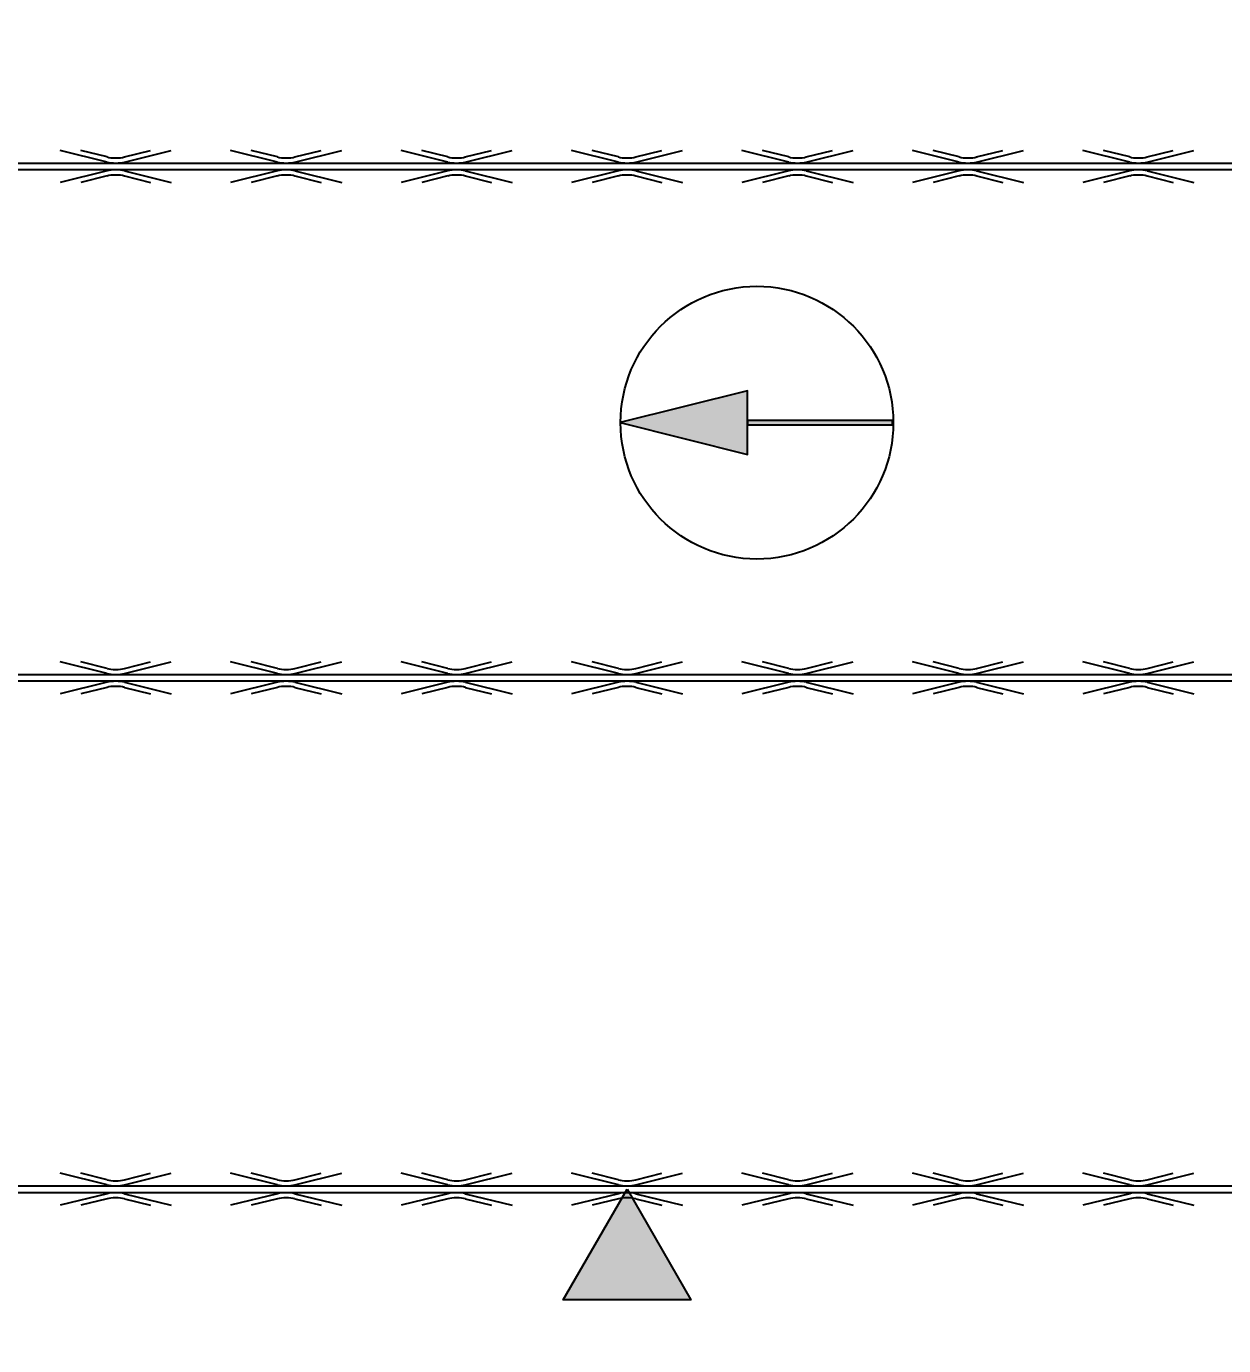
# Model space of a CAD drawing. Extents: x -524 to 129100, y -10500 to 1.
# Drawn here: x 3128 to 4533, y -3096 to -1548 of the extents above; entities that cross this region are included whole.
import ezdxf

# ---------------------------------------------------------------- set-up
doc = ezdxf.new("R2010")
doc.units = 0
doc.header["$LTSCALE"] = 250
doc.linetypes.add('BeePC_CENTER', pattern=[2, 1.25, -0.25, 0.25, -0.25])
doc.layers.get('0').update_dxf_attribs({"linetype": 'CONTINUOUS'})
doc.layers.get('Defpoints').update_dxf_attribs({"linetype": 'CONTINUOUS'})
doc.layers.add('BeePC-CCBZ', color=110, linetype='CONTINUOUS')
doc.layers.add('BeePC-GJ-Truss', color=185, linetype='CONTINUOUS')
doc.styles.add('BeePC_Dim', font='simfang.ttf', dxfattribs={"width": 0.7})
doc.dimstyles.new('BeePC_DIM_25_25', dxfattribs={"dimtxt": 75, "dimasz": 25, "dimexe": 25, "dimexo": 0, "dimgap": 25, "dimtad": 1, "dimdec": 0, "dimzin": 0, "dimdsep": 46, "dimtxsty": 'BeePC_Dim', "dimblk": 'ARCHTICK', "dimcen": 0, "dimdle": 25, "dimclrt": 7, "dimadec": 0, "dimazin": 0, "dimtfac": 1, "dimtdec": 0, "dimtix": 1, "dimtmove": 2, "dimatfit": 3, "dimfxl": 250, "dimfxlon": 1, "dimtfill": 1, "dimtolj": 1, "dimtzin": 0, "dimarcsym": 0})

# ---------------------------------------------------------------- blocks, each defined once
blk = doc.blocks.new('BeePC_HangPoint')
at = {"ltscale": 25}
h = blk.add_hatch(color=256, dxfattribs=at)
h.dxf.hatch_style = 1
h.paths.add_polyline_path([(0, 0), (-75, -129.9), (75, -129.9)])
blk.add_lwpolyline([(0, 0), (75, -129.9), (-75, -129.9)], close=True, dxfattribs=at)
blk = doc.blocks.new('板安装方向')
h = blk.add_hatch(color=256)
h.dxf.hatch_style = 1
h.paths.add_polyline_path([(-0.6, 158.1), (-38, 8.6), (36.8, 8.6)])
h = blk.add_hatch(color=256)
h.dxf.hatch_style = 1
h.paths.add_polyline_path([(1.8, -161.4), (1.8, 8.6), (-3, 8.6), (-3, -161.4)])
for points in [[(-0.6, 158.1), (-38, 8.6), (36.8, 8.6)], [(1.8, -161.4), (1.8, 8.6), (-3, 8.6), (-3, -161.4)]]:
    blk.add_lwpolyline(points, close=True)
blk.add_circle((-0.6, -2.4), 160)
blk = doc.blocks.new('_ArchTick')
at = {"color": 0, "linetype": 'ByBlock', "const_width": 0.5}
blk.add_lwpolyline([(-0.707, -0.707), (0.707, 0.707)], dxfattribs=at)
blk = doc.blocks.new('*D35')
at = {"layer": 'BeePC-CCBZ', "color": 0, "lineweight": -2, "transparency": 16777216}
for p, q in [((2832.6, -478.1), (2832.6, -253.1)), ((3832.6, -478.1), (3832.6, -253.1)), ((2807.6, -278.1), (3857.6, -278.1))]:
    blk.add_line(p, q, dxfattribs=at)
at = {"layer": 'Defpoints', "color": 0, "transparency": 16777216}
for p in [(3832.6, -278.1), (2832.6, -2912.1), (3832.6, -2912.1)]:
    blk.add_point(p, dxfattribs=at)
at = {"layer": 'BeePC-CCBZ', "color": 0, "lineweight": -2, "transparency": 16777216, "xscale": 25, "yscale": 25, "zscale": 25, "rotation": 180}
blk.add_blockref('_ArchTick', (2832.6, -278.1), dxfattribs=at)
at = {"layer": 'BeePC-CCBZ', "color": 0, "lineweight": -2, "transparency": 16777216, "xscale": 25, "yscale": 25, "zscale": 25}
blk.add_blockref('_ArchTick', (3832.6, -278.1), dxfattribs=at)
at = {"layer": 'BeePC-CCBZ', "color": 7, "linetype": 'BeePC_CENTER', "transparency": 16777216, "insert": (3332.6, -215.2), "char_height": 75, "attachment_point": 5, "style": 'BeePC_Dim', "bg_fill": 3, "box_fill_scale": 1.1, "bg_fill_color": 256, "bg_fill_true_color": 13158600, "bg_fill_transparency": 0}
blk.add_mtext('\\A1;1000', dxfattribs=at)
blk = doc.blocks.new('*D36')
at = {"layer": 'BeePC-CCBZ', "color": 0, "lineweight": -2, "transparency": 16777216}
for p, q in [((3832.6, -478.1), (3832.6, -253.1)), ((5032.6, -478.1), (5032.6, -253.1)), ((3807.6, -278.1), (5057.6, -278.1))]:
    blk.add_line(p, q, dxfattribs=at)
at = {"layer": 'Defpoints', "color": 0, "transparency": 16777216}
for p in [(5032.6, -278.1), (3832.6, -2912.1), (5032.6, -2912.1)]:
    blk.add_point(p, dxfattribs=at)
at = {"layer": 'BeePC-CCBZ', "color": 0, "lineweight": -2, "transparency": 16777216, "xscale": 25, "yscale": 25, "zscale": 25, "rotation": 180}
blk.add_blockref('_ArchTick', (3832.6, -278.1), dxfattribs=at)
at = {"layer": 'BeePC-CCBZ', "color": 0, "lineweight": -2, "transparency": 16777216, "xscale": 25, "yscale": 25, "zscale": 25}
blk.add_blockref('_ArchTick', (5032.6, -278.1), dxfattribs=at)
at = {"layer": 'BeePC-CCBZ', "color": 7, "linetype": 'BeePC_CENTER', "transparency": 16777216, "insert": (4432.6, -215.2), "char_height": 75, "attachment_point": 5, "style": 'BeePC_Dim', "bg_fill": 3, "box_fill_scale": 1.1, "bg_fill_color": 256, "bg_fill_true_color": 13158600, "bg_fill_transparency": 0}
blk.add_mtext('\\A1;1200', dxfattribs=at)
blk = doc.blocks.new('*D39')
at = {"layer": 'BeePC-CCBZ', "color": 0, "lineweight": -2, "transparency": 16777216}
for p, q in [((172.3, -3759.1), (172.3, -3984.1)), ((7792.8, -3759.1), (7792.8, -3984.1)), ((147.3, -3959.1), (7817.8, -3959.1))]:
    blk.add_line(p, q, dxfattribs=at)
at = {"layer": 'Defpoints', "color": 0, "transparency": 16777216}
for p in [(172.3, -2012.1), (7792.8, -2012.1), (7792.8, -3959.1)]:
    blk.add_point(p, dxfattribs=at)
at = {"layer": 'BeePC-CCBZ', "color": 0, "lineweight": -2, "transparency": 16777216, "xscale": 25, "yscale": 25, "zscale": 25, "rotation": 180}
blk.add_blockref('_ArchTick', (172.3, -3959.1), dxfattribs=at)
at = {"layer": 'BeePC-CCBZ', "color": 0, "lineweight": -2, "transparency": 16777216, "xscale": 25, "yscale": 25, "zscale": 25}
blk.add_blockref('_ArchTick', (7792.8, -3959.1), dxfattribs=at)
at = {"layer": 'BeePC-CCBZ', "color": 7, "linetype": 'BeePC_CENTER', "transparency": 16777216, "insert": (3982.6, -3896.2), "char_height": 75, "attachment_point": 5, "style": 'BeePC_Dim', "bg_fill": 3, "box_fill_scale": 1.1, "bg_fill_color": 256, "bg_fill_true_color": 13158600, "bg_fill_transparency": 0}
blk.add_mtext('\\A1;7621', dxfattribs=at)
blk = doc.blocks.new('*D41')
at = {"layer": 'BeePC-CCBZ', "color": 0, "lineweight": -2, "transparency": 16777216}
for p, q in [((-289.7, -1137.1), (-289.7, -3237.1)), ((-89.7, -1162.1), (-314.7, -1162.1)), ((-89.7, -3212.1), (-314.7, -3212.1))]:
    blk.add_line(p, q, dxfattribs=at)
at = {"layer": 'Defpoints', "color": 0, "transparency": 16777216}
for p in [(7.3, -1162.1), (-289.7, -3212.1), (3982.6, -3212.1)]:
    blk.add_point(p, dxfattribs=at)
at = {"layer": 'BeePC-CCBZ', "color": 0, "lineweight": -2, "transparency": 16777216, "xscale": 25, "yscale": 25, "zscale": 25}
for p, rotation in [((-289.7, -1162.1), 90), ((-289.7, -3212.1), 270)]:
    blk.add_blockref('_ArchTick', p, dxfattribs=dict(at, rotation=rotation))
at = {"layer": 'BeePC-CCBZ', "color": 7, "linetype": 'BeePC_CENTER', "transparency": 16777216, "insert": (-352.6, -2187.1), "char_height": 75, "attachment_point": 5, "rotation": 90, "style": 'BeePC_Dim', "bg_fill": 3, "box_fill_scale": 1.1, "bg_fill_color": 256, "bg_fill_true_color": 13158600, "bg_fill_transparency": 0}
blk.add_mtext('\\A1;2050', dxfattribs=at)
blk = doc.blocks.new('*D42')
at = {"layer": 'BeePC-CCBZ', "color": 0, "lineweight": -2, "transparency": 16777216}
for p, q in [((-411.7, -787.1), (-411.7, -3237.1)), ((-211.7, -812.1), (-436.7, -812.1)), ((-211.7, -3212.1), (-436.7, -3212.1))]:
    blk.add_line(p, q, dxfattribs=at)
at = {"layer": 'Defpoints', "color": 0, "transparency": 16777216}
for p in [(3982.6, -812.1), (-411.7, -3212.1), (3982.6, -3212.1)]:
    blk.add_point(p, dxfattribs=at)
at = {"layer": 'BeePC-CCBZ', "color": 0, "lineweight": -2, "transparency": 16777216, "xscale": 25, "yscale": 25, "zscale": 25}
for p, rotation in [((-411.7, -812.1), 90), ((-411.7, -3212.1), 270)]:
    blk.add_blockref('_ArchTick', p, dxfattribs=dict(at, rotation=rotation))
at = {"layer": 'BeePC-CCBZ', "color": 7, "linetype": 'BeePC_CENTER', "transparency": 16777216, "insert": (-474.6, -2012.1), "char_height": 75, "attachment_point": 5, "rotation": 90, "style": 'BeePC_Dim', "bg_fill": 3, "box_fill_scale": 1.1, "bg_fill_color": 256, "bg_fill_true_color": 13158600, "bg_fill_transparency": 0}
blk.add_mtext('\\A1;2400', dxfattribs=at)
blk = doc.blocks.new('*D44')
at = {"layer": 'BeePC-CCBZ', "color": 0, "lineweight": -2, "transparency": 16777216}
for p, q in [((8204.8, -1137.1), (8204.8, -3237.1)), ((8004.8, -1162.1), (8229.8, -1162.1)), ((8004.8, -3212.1), (8229.8, -3212.1))]:
    blk.add_line(p, q, dxfattribs=at)
at = {"layer": 'Defpoints', "color": 0, "transparency": 16777216}
for p in [(7982.3, -1162.1), (3982.6, -3212.1), (8204.8, -3212.1)]:
    blk.add_point(p, dxfattribs=at)
at = {"layer": 'BeePC-CCBZ', "color": 0, "lineweight": -2, "transparency": 16777216, "xscale": 25, "yscale": 25, "zscale": 25}
for p, rotation in [((8204.8, -1162.1), 90), ((8204.8, -3212.1), 270)]:
    blk.add_blockref('_ArchTick', p, dxfattribs=dict(at, rotation=rotation))
at = {"layer": 'BeePC-CCBZ', "color": 7, "linetype": 'BeePC_CENTER', "transparency": 16777216, "insert": (8141.9, -2187.1), "char_height": 75, "attachment_point": 5, "rotation": 90, "style": 'BeePC_Dim', "bg_fill": 3, "box_fill_scale": 1.1, "bg_fill_color": 256, "bg_fill_true_color": 13158600, "bg_fill_transparency": 0}
blk.add_mtext('\\A1;2050', dxfattribs=at)
blk = doc.blocks.new('*D46')
at = {"layer": 'BeePC-CCBZ', "color": 0, "lineweight": -2, "transparency": 16777216}
for p, q in [((8326.8, -1087.1), (8326.8, -2937.1)), ((8126.8, -1112.1), (8351.8, -1112.1)), ((8126.8, -2912.1), (8351.8, -2912.1))]:
    blk.add_line(p, q, dxfattribs=at)
at = {"layer": 'Defpoints', "color": 0, "transparency": 16777216}
for p in [(1632.6, -1112.1), (1632.6, -2912.1), (8326.8, -2912.1)]:
    blk.add_point(p, dxfattribs=at)
at = {"layer": 'BeePC-CCBZ', "color": 0, "lineweight": -2, "transparency": 16777216, "xscale": 25, "yscale": 25, "zscale": 25}
for p, rotation in [((8326.8, -1112.1), 90), ((8326.8, -2912.1), 270)]:
    blk.add_blockref('_ArchTick', p, dxfattribs=dict(at, rotation=rotation))
at = {"layer": 'BeePC-CCBZ', "color": 7, "linetype": 'BeePC_CENTER', "transparency": 16777216, "insert": (8263.9, -2012.1), "char_height": 75, "attachment_point": 5, "rotation": 90, "style": 'BeePC_Dim', "bg_fill": 3, "box_fill_scale": 1.1, "bg_fill_color": 256, "bg_fill_true_color": 13158600, "bg_fill_transparency": 0}
blk.add_mtext('\\A1;1800', dxfattribs=at)
blk = doc.blocks.new('*D47')
at = {"layer": 'BeePC-CCBZ', "color": 0, "lineweight": -2, "transparency": 16777216}
for p, q in [((8326.8, -2887.1), (8326.8, -3237.1)), ((8126.8, -2912.1), (8351.8, -2912.1)), ((8126.8, -3212.1), (8351.8, -3212.1))]:
    blk.add_line(p, q, dxfattribs=at)
at = {"layer": 'Defpoints', "color": 0, "transparency": 16777216}
for p in [(1632.6, -2912.1), (3982.6, -3212.1), (8326.8, -3212.1)]:
    blk.add_point(p, dxfattribs=at)
at = {"layer": 'BeePC-CCBZ', "color": 0, "lineweight": -2, "transparency": 16777216, "xscale": 25, "yscale": 25, "zscale": 25}
for p, rotation in [((8326.8, -2912.1), 90), ((8326.8, -3212.1), 270)]:
    blk.add_blockref('_ArchTick', p, dxfattribs=dict(at, rotation=rotation))
at = {"layer": 'BeePC-CCBZ', "color": 7, "linetype": 'BeePC_CENTER', "transparency": 16777216, "insert": (8263.9, -3062.1), "char_height": 75, "attachment_point": 5, "rotation": 90, "style": 'BeePC_Dim', "bg_fill": 3, "box_fill_scale": 1.1, "bg_fill_color": 256, "bg_fill_true_color": 13158600, "bg_fill_transparency": 0}
blk.add_mtext('\\A1;300', dxfattribs=at)

msp = doc.modelspace()

# ---------------------------------------------------------------- linework, layer by layer
at = {"layer": 'BeePC-GJ-Truss'}
for points in [[(232.6, -1708.1), (7732.6, -1708.1), (7732.6, -1716.1), (232.6, -1716.1), (232.6, -1708.1), (236, -1708), (239.2, -1707.6), (242.8, -1707), (297.8, -1693.4)], [(3222.4, -1707), (3167.4, -1693.4)], [(3222.4, -1701), (3191.7, -1693.4)], [(3242.8, -1707), (3297.8, -1693.4)], [(3242.8, -1701), (3273.5, -1693.4)], [(3422.4, -1707), (3367.4, -1693.4)], [(3422.4, -1701), (3391.7, -1693.4)], [(3442.8, -1707), (3497.8, -1693.4)], [(3442.8, -1701), (3473.5, -1693.4)], [(3622.4, -1707), (3567.4, -1693.4)], [(3622.4, -1701), (3591.7, -1693.4)], [(3642.8, -1707), (3697.8, -1693.4)], [(3642.8, -1701), (3673.5, -1693.4)], [(3822.4, -1707), (3767.4, -1693.4)], [(3822.4, -1701), (3791.7, -1693.4)], [(3842.8, -1707), (3897.8, -1693.4)], [(3842.8, -1701), (3873.5, -1693.4)], [(4022.4, -1707), (3967.4, -1693.4)], [(4022.4, -1701), (3991.7, -1693.4)], [(4042.8, -1707), (4097.8, -1693.4)], [(4042.8, -1701), (4073.5, -1693.4)], [(4222.4, -1707), (4167.4, -1693.4)], [(4222.4, -1701), (4191.7, -1693.4)], [(4242.8, -1707), (4297.8, -1693.4)], [(4242.8, -1701), (4273.5, -1693.4)], [(4422.4, -1707), (4367.4, -1693.4)], [(4422.4, -1701), (4391.7, -1693.4)], [(4442.8, -1707), (4497.8, -1693.4)], [(4442.8, -1701), (4473.5, -1693.4)], [(3222.4, -1717.3), (3167.4, -1730.9)], [(3242.8, -1717.3), (3297.8, -1730.9)], [(3422.4, -1717.3), (3367.4, -1730.9)], [(3442.8, -1717.3), (3497.8, -1730.9)], [(3622.4, -1717.3), (3567.4, -1730.9)], [(3642.8, -1717.3), (3697.8, -1730.9)], [(3822.4, -1717.3), (3767.4, -1730.9)], [(3842.8, -1717.3), (3897.8, -1730.9)], [(4022.4, -1717.3), (3967.4, -1730.9)], [(4042.8, -1717.3), (4097.8, -1730.9)], [(4222.4, -1717.3), (4167.4, -1730.9)], [(4242.8, -1717.3), (4297.8, -1730.9)], [(4422.4, -1717.3), (4367.4, -1730.9)], [(4442.8, -1717.3), (4497.8, -1730.9)], [(3222.4, -1723.3), (3191.7, -1730.9)], [(3242.8, -1723.3), (3273.5, -1730.9)], [(3422.4, -1723.3), (3391.7, -1730.9)], [(3442.8, -1723.3), (3473.5, -1730.9)], [(3622.4, -1723.3), (3591.7, -1730.9)], [(3642.8, -1723.3), (3673.5, -1730.9)], [(3822.4, -1723.3), (3791.7, -1730.9)], [(3842.8, -1723.3), (3873.5, -1730.9)], [(4022.4, -1723.3), (3991.7, -1730.9)], [(4042.8, -1723.3), (4073.5, -1730.9)], [(4222.4, -1723.3), (4191.7, -1730.9)], [(4242.8, -1723.3), (4273.5, -1730.9)], [(4422.4, -1723.3), (4391.7, -1730.9)], [(4442.8, -1723.3), (4473.5, -1730.9)], [(232.6, -2308.1), (7732.6, -2308.1), (7732.6, -2316.1), (232.6, -2316.1), (232.6, -2308.1), (236, -2308), (239.2, -2307.6), (242.8, -2307), (297.8, -2293.4)], [(3222.4, -2307), (3167.4, -2293.4)], [(3222.4, -2301), (3191.7, -2293.4)], [(3242.8, -2307), (3297.8, -2293.4)], [(3242.8, -2301), (3273.5, -2293.4)], [(3422.4, -2307), (3367.4, -2293.4)], [(3422.4, -2301), (3391.7, -2293.4)], [(3442.8, -2307), (3497.8, -2293.4)], [(3442.8, -2301), (3473.5, -2293.4)], [(3622.4, -2307), (3567.4, -2293.4)], [(3622.4, -2301), (3591.7, -2293.4)], [(3642.8, -2307), (3697.8, -2293.4)], [(3642.8, -2301), (3673.5, -2293.4)], [(3822.4, -2307), (3767.4, -2293.4)], [(3822.4, -2301), (3791.7, -2293.4)], [(3842.8, -2307), (3897.8, -2293.4)], [(3842.8, -2301), (3873.5, -2293.4)], [(4022.4, -2307), (3967.4, -2293.4)], [(4022.4, -2301), (3991.7, -2293.4)], [(4042.8, -2307), (4097.8, -2293.4)], [(4042.8, -2301), (4073.5, -2293.4)], [(4222.4, -2307), (4167.4, -2293.4)], [(4222.4, -2301), (4191.7, -2293.4)], [(4242.8, -2307), (4297.8, -2293.4)], [(4242.8, -2301), (4273.5, -2293.4)], [(4422.4, -2307), (4367.4, -2293.4)], [(4422.4, -2301), (4391.7, -2293.4)], [(4442.8, -2307), (4497.8, -2293.4)], [(4442.8, -2301), (4473.5, -2293.4)], [(3222.4, -2317.3), (3167.4, -2330.9)], [(3242.8, -2317.3), (3297.8, -2330.9)], [(3422.4, -2317.3), (3367.4, -2330.9)], [(3442.8, -2317.3), (3497.8, -2330.9)], [(3622.4, -2317.3), (3567.4, -2330.9)], [(3642.8, -2317.3), (3697.8, -2330.9)], [(3822.4, -2317.3), (3767.4, -2330.9)], [(3842.8, -2317.3), (3897.8, -2330.9)], [(4022.4, -2317.3), (3967.4, -2330.9)], [(4042.8, -2317.3), (4097.8, -2330.9)], [(4222.4, -2317.3), (4167.4, -2330.9)], [(4242.8, -2317.3), (4297.8, -2330.9)], [(4422.4, -2317.3), (4367.4, -2330.9)], [(4442.8, -2317.3), (4497.8, -2330.9)], [(3222.4, -2323.3), (3191.7, -2330.9)], [(3242.8, -2323.3), (3273.5, -2330.9)], [(3422.4, -2323.3), (3391.7, -2330.9)], [(3442.8, -2323.3), (3473.5, -2330.9)], [(3622.4, -2323.3), (3591.7, -2330.9)], [(3642.8, -2323.3), (3673.5, -2330.9)], [(3822.4, -2323.3), (3791.7, -2330.9)], [(3842.8, -2323.3), (3873.5, -2330.9)], [(4022.4, -2323.3), (3991.7, -2330.9)], [(4042.8, -2323.3), (4073.5, -2330.9)], [(4222.4, -2323.3), (4191.7, -2330.9)], [(4242.8, -2323.3), (4273.5, -2330.9)], [(4422.4, -2323.3), (4391.7, -2330.9)], [(4442.8, -2323.3), (4473.5, -2330.9)], [(232.6, -2908.1), (7732.6, -2908.1), (7732.6, -2916.1), (232.6, -2916.1), (232.6, -2908.1), (236, -2908), (239.2, -2907.6), (242.8, -2907), (297.8, -2893.4)], [(3222.4, -2907), (3167.4, -2893.4)], [(3222.4, -2901), (3191.7, -2893.4)], [(3242.8, -2907), (3297.8, -2893.4)], [(3242.8, -2901), (3273.5, -2893.4)], [(3422.4, -2907), (3367.4, -2893.4)], [(3422.4, -2901), (3391.7, -2893.4)], [(3442.8, -2907), (3497.8, -2893.4)], [(3442.8, -2901), (3473.5, -2893.4)], [(3622.4, -2907), (3567.4, -2893.4)], [(3622.4, -2901), (3591.7, -2893.4)], [(3642.8, -2907), (3697.8, -2893.4)], [(3642.8, -2901), (3673.5, -2893.4)], [(3822.4, -2907), (3767.4, -2893.4)], [(3822.4, -2901), (3791.7, -2893.4)], [(3842.8, -2907), (3897.8, -2893.4)], [(3842.8, -2901), (3873.5, -2893.4)], [(4022.4, -2907), (3967.4, -2893.4)], [(4022.4, -2901), (3991.7, -2893.4)], [(4042.8, -2907), (4097.8, -2893.4)], [(4042.8, -2901), (4073.5, -2893.4)], [(4222.4, -2907), (4167.4, -2893.4)], [(4222.4, -2901), (4191.7, -2893.4)], [(4242.8, -2907), (4297.8, -2893.4)], [(4242.8, -2901), (4273.5, -2893.4)], [(4422.4, -2907), (4367.4, -2893.4)], [(4422.4, -2901), (4391.7, -2893.4)], [(4442.8, -2907), (4497.8, -2893.4)], [(4442.8, -2901), (4473.5, -2893.4)], [(3222.4, -2917.3), (3167.4, -2930.9)], [(3222.4, -2923.3), (3191.7, -2930.9)], [(3242.8, -2917.3), (3297.8, -2930.9)], [(3242.8, -2923.3), (3273.5, -2930.9)], [(3422.4, -2917.3), (3367.4, -2930.9)], [(3422.4, -2923.3), (3391.7, -2930.9)], [(3442.8, -2917.3), (3497.8, -2930.9)], [(3442.8, -2923.3), (3473.5, -2930.9)], [(3622.4, -2917.3), (3567.4, -2930.9)], [(3622.4, -2923.3), (3591.7, -2930.9)], [(3642.8, -2917.3), (3697.8, -2930.9)], [(3642.8, -2923.3), (3673.5, -2930.9)], [(3822.4, -2917.3), (3767.4, -2930.9)], [(3822.4, -2923.3), (3791.7, -2930.9)], [(3842.8, -2917.3), (3897.8, -2930.9)], [(3842.8, -2923.3), (3873.5, -2930.9)], [(4022.4, -2917.3), (3967.4, -2930.9)], [(4022.4, -2923.3), (3991.7, -2930.9)], [(4042.8, -2917.3), (4097.8, -2930.9)], [(4042.8, -2923.3), (4073.5, -2930.9)], [(4222.4, -2917.3), (4167.4, -2930.9)], [(4222.4, -2923.3), (4191.7, -2930.9)], [(4242.8, -2917.3), (4297.8, -2930.9)], [(4242.8, -2923.3), (4273.5, -2930.9)], [(4422.4, -2917.3), (4367.4, -2930.9)], [(4422.4, -2923.3), (4391.7, -2930.9)], [(4442.8, -2917.3), (4497.8, -2930.9)], [(4442.8, -2923.3), (4473.5, -2930.9)]]:
    msp.add_lwpolyline(points, dxfattribs=at)
for centre, major_axis, start_param, end_param in [((3231.4, -1698.7), (12, 0), 3.861169, 4.813041), ((3233.8, -1698.7), (12, 0), 4.611737, 5.563609), ((3431.4, -1698.7), (12, 0), 3.861169, 4.813041), ((3433.8, -1698.7), (12, 0), 4.611737, 5.563609), ((3631.4, -1698.7), (12, 0), 3.861169, 4.813041), ((3633.8, -1698.7), (12, 0), 4.611737, 5.563609), ((3831.4, -1698.7), (12, 0), 3.861169, 4.813041), ((3833.8, -1698.7), (12, 0), 4.611737, 5.563609), ((4031.4, -1698.7), (12, 0), 3.861169, 4.813041), ((4033.8, -1698.7), (12, 0), 4.611737, 5.563609), ((4231.4, -1698.7), (12, 0), 3.861169, 4.813041), ((4233.8, -1698.7), (12, 0), 4.611737, 5.563609), ((4431.4, -1698.7), (12, 0), 3.861169, 4.813041), ((4433.8, -1698.7), (12, 0), 4.611737, 5.563609), ((3233.8, -1702.9), (18, 0), 4.026697, 4.647513), ((3233.8, -1721.3), (18, 0), 1.635672, 2.256488), ((3231.4, -1702.9), (18, 0), 4.777265, 5.398081), ((3231.4, -1721.3), (18, 0), 0.885104, 1.50592), ((3433.8, -1702.9), (18, 0), 4.026697, 4.647513), ((3433.8, -1721.3), (18, 0), 1.635672, 2.256488), ((3431.4, -1702.9), (18, 0), 4.777265, 5.398081), ((3431.4, -1721.3), (18, 0), 0.885104, 1.50592), ((3633.8, -1702.9), (18, 0), 4.026697, 4.647513), ((3633.8, -1721.3), (18, 0), 1.635672, 2.256488), ((3631.4, -1702.9), (18, 0), 4.777265, 5.398081), ((3631.4, -1721.3), (18, 0), 0.885104, 1.50592), ((3833.8, -1702.9), (18, 0), 4.026697, 4.647513), ((3833.8, -1721.3), (18, 0), 1.635672, 2.256488), ((3831.4, -1702.9), (18, 0), 4.777265, 5.398081), ((3831.4, -1721.3), (18, 0), 0.885104, 1.50592), ((4033.8, -1702.9), (18, 0), 4.026697, 4.647513), ((4033.8, -1721.3), (18, 0), 1.635672, 2.256488), ((4031.4, -1702.9), (18, 0), 4.777265, 5.398081), ((4031.4, -1721.3), (18, 0), 0.885104, 1.50592), ((4233.8, -1702.9), (18, 0), 4.026697, 4.647513), ((4233.8, -1721.3), (18, 0), 1.635672, 2.256488), ((4231.4, -1702.9), (18, 0), 4.777265, 5.398081), ((4231.4, -1721.3), (18, 0), 0.885104, 1.50592), ((4433.8, -1702.9), (18, 0), 4.026697, 4.647513), ((4433.8, -1721.3), (18, 0), 1.635672, 2.256488), ((4431.4, -1702.9), (18, 0), 4.777265, 5.398081), ((4431.4, -1721.3), (18, 0), 0.885104, 1.50592), ((3231.4, -1725.6), (12, 0), 1.470144, 2.422017), ((3233.8, -1725.6), (12, 0), 0.719576, 1.671449), ((3431.4, -1725.6), (12, 0), 1.470144, 2.422017), ((3433.8, -1725.6), (12, 0), 0.719576, 1.671449), ((3631.4, -1725.6), (12, 0), 1.470144, 2.422017), ((3633.8, -1725.6), (12, 0), 0.719576, 1.671449), ((3831.4, -1725.6), (12, 0), 1.470144, 2.422017), ((3833.8, -1725.6), (12, 0), 0.719576, 1.671449), ((4031.4, -1725.6), (12, 0), 1.470144, 2.422017), ((4033.8, -1725.6), (12, 0), 0.719576, 1.671449), ((4231.4, -1725.6), (12, 0), 1.470144, 2.422017), ((4233.8, -1725.6), (12, 0), 0.719576, 1.671449), ((4431.4, -1725.6), (12, 0), 1.470144, 2.422017), ((4433.8, -1725.6), (12, 0), 0.719576, 1.671449), ((3231.4, -2298.7), (12, 0), 3.861169, 4.813041), ((3233.8, -2298.7), (12, 0), 4.611737, 5.563609), ((3431.4, -2298.7), (12, 0), 3.861169, 4.813041), ((3433.8, -2298.7), (12, 0), 4.611737, 5.563609), ((3631.4, -2298.7), (12, 0), 3.861169, 4.813041), ((3633.8, -2298.7), (12, 0), 4.611737, 5.563609), ((3831.4, -2298.7), (12, 0), 3.861169, 4.813041), ((3833.8, -2298.7), (12, 0), 4.611737, 5.563609), ((4031.4, -2298.7), (12, 0), 3.861169, 4.813041), ((4033.8, -2298.7), (12, 0), 4.611737, 5.563609), ((4231.4, -2298.7), (12, 0), 3.861169, 4.813041), ((4233.8, -2298.7), (12, 0), 4.611737, 5.563609), ((4431.4, -2298.7), (12, 0), 3.861169, 4.813041), ((4433.8, -2298.7), (12, 0), 4.611737, 5.563609), ((3233.8, -2302.9), (18, 0), 4.026697, 4.647513), ((3233.8, -2321.3), (18, 0), 1.635672, 2.256488), ((3231.4, -2302.9), (18, 0), 4.777265, 5.398081), ((3231.4, -2321.3), (18, 0), 0.885104, 1.50592), ((3433.8, -2302.9), (18, 0), 4.026697, 4.647513), ((3433.8, -2321.3), (18, 0), 1.635672, 2.256488), ((3431.4, -2302.9), (18, 0), 4.777265, 5.398081), ((3431.4, -2321.3), (18, 0), 0.885104, 1.50592), ((3633.8, -2302.9), (18, 0), 4.026697, 4.647513), ((3633.8, -2321.3), (18, 0), 1.635672, 2.256488), ((3631.4, -2302.9), (18, 0), 4.777265, 5.398081), ((3631.4, -2321.3), (18, 0), 0.885104, 1.50592), ((3833.8, -2302.9), (18, 0), 4.026697, 4.647513), ((3833.8, -2321.3), (18, 0), 1.635672, 2.256488), ((3831.4, -2302.9), (18, 0), 4.777265, 5.398081), ((3831.4, -2321.3), (18, 0), 0.885104, 1.50592), ((4033.8, -2302.9), (18, 0), 4.026697, 4.647513), ((4033.8, -2321.3), (18, 0), 1.635672, 2.256488), ((4031.4, -2302.9), (18, 0), 4.777265, 5.398081), ((4031.4, -2321.3), (18, 0), 0.885104, 1.50592), ((4233.8, -2302.9), (18, 0), 4.026697, 4.647513), ((4233.8, -2321.3), (18, 0), 1.635672, 2.256488), ((4231.4, -2302.9), (18, 0), 4.777265, 5.398081), ((4231.4, -2321.3), (18, 0), 0.885104, 1.50592), ((4433.8, -2302.9), (18, 0), 4.026697, 4.647513), ((4433.8, -2321.3), (18, 0), 1.635672, 2.256488), ((4431.4, -2302.9), (18, 0), 4.777265, 5.398081), ((4431.4, -2321.3), (18, 0), 0.885104, 1.50592), ((3231.4, -2325.6), (12, 0), 1.470144, 2.422017), ((3233.8, -2325.6), (12, 0), 0.719576, 1.671449), ((3431.4, -2325.6), (12, 0), 1.470144, 2.422017), ((3433.8, -2325.6), (12, 0), 0.719576, 1.671449), ((3631.4, -2325.6), (12, 0), 1.470144, 2.422017), ((3633.8, -2325.6), (12, 0), 0.719576, 1.671449), ((3831.4, -2325.6), (12, 0), 1.470144, 2.422017), ((3833.8, -2325.6), (12, 0), 0.719576, 1.671449), ((4031.4, -2325.6), (12, 0), 1.470144, 2.422017), ((4033.8, -2325.6), (12, 0), 0.719576, 1.671449), ((4231.4, -2325.6), (12, 0), 1.470144, 2.422017), ((4233.8, -2325.6), (12, 0), 0.719576, 1.671449), ((4431.4, -2325.6), (12, 0), 1.470144, 2.422017), ((4433.8, -2325.6), (12, 0), 0.719576, 1.671449), ((3231.4, -2898.7), (12, 0), 3.861169, 4.813041), ((3233.8, -2902.9), (18, 0), 4.026697, 4.647513), ((3233.8, -2898.7), (12, 0), 4.611737, 5.563609), ((3231.4, -2902.9), (18, 0), 4.777265, 5.398081), ((3431.4, -2898.7), (12, 0), 3.861169, 4.813041), ((3433.8, -2902.9), (18, 0), 4.026697, 4.647513), ((3433.8, -2898.7), (12, 0), 4.611737, 5.563609), ((3431.4, -2902.9), (18, 0), 4.777265, 5.398081), ((3631.4, -2898.7), (12, 0), 3.861169, 4.813041), ((3633.8, -2902.9), (18, 0), 4.026697, 4.647513), ((3633.8, -2898.7), (12, 0), 4.611737, 5.563609), ((3631.4, -2902.9), (18, 0), 4.777265, 5.398081), ((3831.4, -2898.7), (12, 0), 3.861169, 4.813041), ((3833.8, -2902.9), (18, 0), 4.026697, 4.647513), ((3833.8, -2898.7), (12, 0), 4.611737, 5.563609), ((3831.4, -2902.9), (18, 0), 4.777265, 5.398081), ((4031.4, -2898.7), (12, 0), 3.861169, 4.813041), ((4033.8, -2902.9), (18, 0), 4.026697, 4.647513), ((4033.8, -2898.7), (12, 0), 4.611737, 5.563609), ((4031.4, -2902.9), (18, 0), 4.777265, 5.398081), ((4231.4, -2898.7), (12, 0), 3.861169, 4.813041), ((4233.8, -2902.9), (18, 0), 4.026697, 4.647513), ((4233.8, -2898.7), (12, 0), 4.611737, 5.563609), ((4231.4, -2902.9), (18, 0), 4.777265, 5.398081), ((4431.4, -2898.7), (12, 0), 3.861169, 4.813041), ((4433.8, -2902.9), (18, 0), 4.026697, 4.647513), ((4433.8, -2898.7), (12, 0), 4.611737, 5.563609), ((4431.4, -2902.9), (18, 0), 4.777265, 5.398081), ((3233.8, -2921.3), (18, 0), 1.635672, 2.256488), ((3231.4, -2925.6), (12, 0), 1.470144, 2.422017), ((3231.4, -2921.3), (18, 0), 0.885104, 1.50592), ((3233.8, -2925.6), (12, 0), 0.719576, 1.671449), ((3433.8, -2921.3), (18, 0), 1.635672, 2.256488), ((3431.4, -2925.6), (12, 0), 1.470144, 2.422017), ((3431.4, -2921.3), (18, 0), 0.885104, 1.50592), ((3433.8, -2925.6), (12, 0), 0.719576, 1.671449), ((3633.8, -2921.3), (18, 0), 1.635672, 2.256488), ((3631.4, -2925.6), (12, 0), 1.470144, 2.422017), ((3631.4, -2921.3), (18, 0), 0.885104, 1.50592), ((3633.8, -2925.6), (12, 0), 0.719576, 1.671449), ((3833.8, -2921.3), (18, 0), 1.635672, 2.256488), ((3831.4, -2925.6), (12, 0), 1.470144, 2.422017), ((3831.4, -2921.3), (18, 0), 0.885104, 1.50592), ((3833.8, -2925.6), (12, 0), 0.719576, 1.671449), ((4033.8, -2921.3), (18, 0), 1.635672, 2.256488), ((4031.4, -2925.6), (12, 0), 1.470144, 2.422017), ((4031.4, -2921.3), (18, 0), 0.885104, 1.50592), ((4033.8, -2925.6), (12, 0), 0.719576, 1.671449), ((4233.8, -2921.3), (18, 0), 1.635672, 2.256488), ((4231.4, -2925.6), (12, 0), 1.470144, 2.422017), ((4231.4, -2921.3), (18, 0), 0.885104, 1.50592), ((4233.8, -2925.6), (12, 0), 0.719576, 1.671449), ((4433.8, -2921.3), (18, 0), 1.635672, 2.256488), ((4431.4, -2925.6), (12, 0), 1.470144, 2.422017), ((4431.4, -2921.3), (18, 0), 0.885104, 1.50592), ((4433.8, -2925.6), (12, 0), 0.719576, 1.671449)]:
    msp.add_ellipse(centre, major_axis=major_axis, ratio=0.288551, start_param=start_param, end_param=end_param, dxfattribs=at)

# ---------------------------------------------------------------- block references
at = {"rotation": 90}
msp.add_blockref('板安装方向', (3982.6, -2012.1), dxfattribs=at)
msp.add_blockref('BeePC_HangPoint', (3832.6, -2912.1))

# ---------------------------------------------------------------- next in the draw order: dimensions: what is measured, and where the dimension line sits
at = {"layer": 'BeePC-CCBZ'}
dim = msp.add_linear_dim(base=(3832.6, -278.1), p1=(2832.6, -2912.1), p2=(3832.6, -2912.1), angle=0, dimstyle='BeePC_DIM_25_25', override={"dimfxl": 200}, dxfattribs=at)
dim.commit()
dim.dimension.update_dxf_attribs({"geometry": '*D35', "text_midpoint": (3332.6, -215.2)})

# ---------------------------------------------------------------- next in the draw order: dimensions: what is measured, and where the dimension line sits
dim = msp.add_linear_dim(base=(5032.6, -278.1), p1=(3832.6, -2912.1), p2=(5032.6, -2912.1), angle=0, dimstyle='BeePC_DIM_25_25', override={"dimfxl": 200}, dxfattribs=at)
dim.commit()
dim.dimension.update_dxf_attribs({"geometry": '*D36', "text_midpoint": (4432.6, -215.2)})

# ---------------------------------------------------------------- next in the draw order: dimensions: what is measured, and where the dimension line sits
dim = msp.add_linear_dim(base=(7792.8486193, -3959.1183432), p1=(172.3486193, -2012.1183432), p2=(7792.8486193, -2012.1183432), angle=0, dimstyle='BeePC_DIM_25_25', override={"dimfxl": 200}, dxfattribs=at)
dim.commit()
dim.dimension.update_dxf_attribs({"geometry": '*D39', "text_midpoint": (3982.5986193, -3896.2054303)})

# ---------------------------------------------------------------- next in the draw order: dimensions: what is measured, and where the dimension line sits
dim = msp.add_linear_dim(base=(-289.7, -3212.1), p1=(7.3, -1162.1), p2=(3982.6, -3212.1), angle=90, dimstyle='BeePC_DIM_25_25', override={"dimfxl": 200}, dxfattribs=at)
dim.commit()
dim.dimension.update_dxf_attribs({"geometry": '*D41', "text_midpoint": (-352.6, -2187.1)})

# ---------------------------------------------------------------- next in the draw order: dimensions: what is measured, and where the dimension line sits
dim = msp.add_linear_dim(base=(-411.7, -3212.1), p1=(3982.6, -812.1), p2=(3982.6, -3212.1), angle=90, dimstyle='BeePC_DIM_25_25', override={"dimfxl": 200}, dxfattribs=at)
dim.commit()
dim.dimension.update_dxf_attribs({"geometry": '*D42', "text_midpoint": (-474.6, -2012.1)})

# ---------------------------------------------------------------- next in the draw order: dimensions: what is measured, and where the dimension line sits
dim = msp.add_linear_dim(base=(8204.8, -3212.1), p1=(7982.3, -1162.1), p2=(3982.6, -3212.1), angle=90, dimstyle='BeePC_DIM_25_25', override={"dimfxl": 200}, dxfattribs=at)
dim.commit()
dim.dimension.update_dxf_attribs({"geometry": '*D44', "text_midpoint": (8141.9, -2187.1)})

# ---------------------------------------------------------------- next in the draw order: dimensions: what is measured, and where the dimension line sits
dim = msp.add_linear_dim(base=(8326.8, -2912.1), p1=(1632.6, -1112.1), p2=(1632.6, -2912.1), angle=90, dimstyle='BeePC_DIM_25_25', override={"dimfxl": 200}, dxfattribs=at)
dim.commit()
dim.dimension.update_dxf_attribs({"geometry": '*D46', "text_midpoint": (8263.9, -2012.1)})

# ---------------------------------------------------------------- next in the draw order: dimensions: what is measured, and where the dimension line sits
dim = msp.add_linear_dim(base=(8326.8, -3212.1), p1=(1632.6, -2912.1), p2=(3982.6, -3212.1), angle=90, dimstyle='BeePC_DIM_25_25', override={"dimfxl": 200}, dxfattribs=at)
dim.commit()
dim.dimension.update_dxf_attribs({"geometry": '*D47', "text_midpoint": (8263.9, -3062.1)})

doc.saveas('drawing.dxf')
